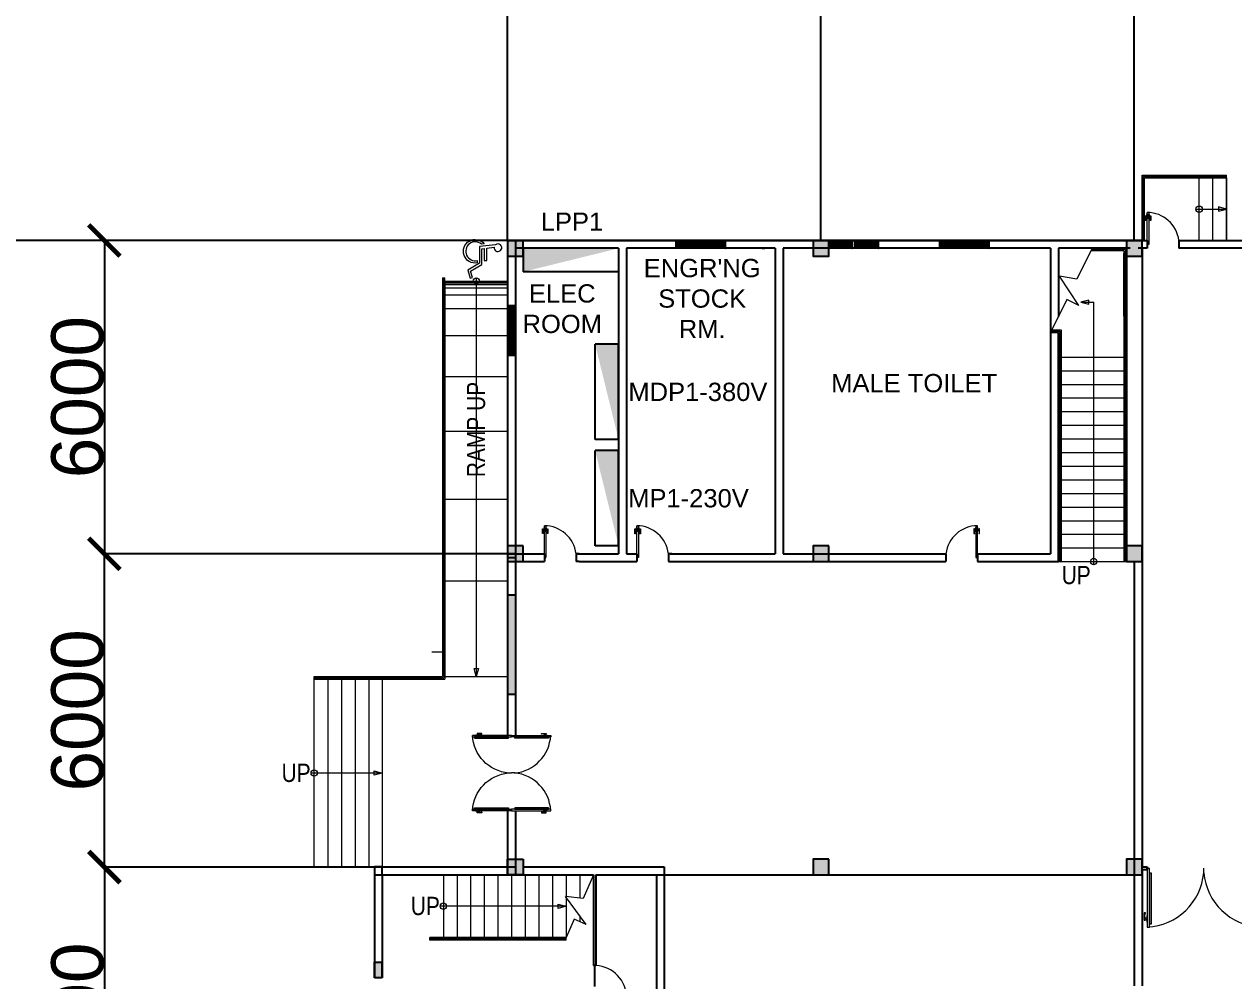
# Model space of a CAD drawing. Header units: millimetres. Extents: x 3339 to 2017737, y 4955 to 2748989.
# Drawn here: x 982197 to 1005365, y 1294329 to 1312652 of the extents above; entities that cross this region are included whole.
import ezdxf

# ---------------------------------------------------------------- set-up
doc = ezdxf.new("R2010")
doc.units = ezdxf.units.MM
doc.header["$LTSCALE"] = 30
for name, color, linetype, lineweight in [('A-DETL-GENF', 92, 'Continuous', 13), ('A-DOOR', 31, 'Continuous', 13), ('STAIR', 1, 'Continuous', 5), ('T-WAL', 4, 'Continuous', 5)]:
    doc.layers.add(name, color=color, linetype=linetype, lineweight=lineweight)
for name, color, linetype in [('DIM LINES', 7, 'Continuous'), ('TEXT', 7, 'Continuous'), ('window', 92, 'Continuous')]:
    doc.layers.add(name, color=color, linetype=linetype)
doc.styles.add('Arial Narrow', font='ARIALN.TTF', dxfattribs={"height": 200})
doc.styles.get("Standard").update_dxf_attribs({"font": 'arial.ttf'})
doc.dimstyles.new('GREEN', dxfattribs={"dimtxt": 1000, "dimasz": 600, "dimexe": 0.18, "dimexo": 0.0625, "dimgap": 0.09, "dimtad": 2, "dimdec": 0, "dimzin": 0, "dimdsep": 46, "dimtxsty": 'Standard', "dimblk": 'ARCHTICK', "dimcen": 0.09, "dimclrd": 3, "dimclre": 3, "dimclrt": 2, "dimadec": 0, "dimazin": 0, "dimtfac": 1, "dimtdec": 0, "dimtofl": 0, "dimtmove": 0, "dimatfit": 3, "dimfxl": 1, "dimtolj": 1, "dimtzin": 0, "dimarcsym": 0})
pattern_1 = [(45, (990403.13611, 1237541.24652), (-0.08838834765, 0.08838834765), [])]

# ---------------------------------------------------------------- blocks, each defined once
blk = doc.blocks.new('_ArchTick')
at = {"color": 0, "linetype": 'ByBlock', "const_width": 0.15}
blk.add_lwpolyline([(-0.5, -0.5), (0.5, 0.5)], dxfattribs=at)
blk = doc.blocks.new('*D781')
at = {"layer": 'Defpoints', "color": 0, "transparency": 16777216}
for p in [(974747, 1308509), (991457, 1308509), (991457, 1238709)]:
    blk.add_point(p, dxfattribs=at)
at = {"layer": 'DIM LINES', "color": 3, "linetype": 'ByBlock', "lineweight": -2, "transparency": 16777216}
for p, q in [((991457, 1308509), (974746, 1308509)), ((974747, 1238709), (974747, 1308509)), ((991457, 1238709), (974746, 1238709))]:
    blk.add_line(p, q, dxfattribs=at)
at = {"layer": 'DIM LINES', "color": 3, "lineweight": -2, "transparency": 16777216, "xscale": 600, "yscale": 600, "zscale": 600}
for p, rotation in [((974747, 1308509), 90), ((974747, 1238709), 270)]:
    blk.add_blockref('_ArchTick', p, dxfattribs=dict(at, rotation=rotation))
at = {"layer": 'DIM LINES', "color": 2, "transparency": 16777216, "insert": (974236, 1273609), "char_height": 1000, "attachment_point": 5, "rotation": 90}
blk.add_mtext('\\A1;69800', dxfattribs=at)
blk = doc.blocks.new('*D882')
at = {"layer": 'Defpoints', "color": 0, "transparency": 16777216}
for p in [(1081457, 1324539), (991457, 1308509), (1081457, 1301709)]:
    blk.add_point(p, dxfattribs=at)
at = {"layer": 'DIM LINES', "color": 3, "linetype": 'ByBlock', "lineweight": -2, "transparency": 16777216}
for p, q in [((991457, 1308509), (991457, 1324539)), ((991457, 1324539), (1081457, 1324539)), ((1081457, 1301709), (1081457, 1324539))]:
    blk.add_line(p, q, dxfattribs=at)
at = {"layer": 'DIM LINES', "color": 3, "lineweight": -2, "transparency": 16777216, "xscale": 600, "yscale": 600, "zscale": 600, "rotation": 180}
blk.add_blockref('_ArchTick', (991457, 1324539), dxfattribs=at)
at = {"layer": 'DIM LINES', "color": 3, "lineweight": -2, "transparency": 16777216, "xscale": 600, "yscale": 600, "zscale": 600}
blk.add_blockref('_ArchTick', (1081457, 1324539), dxfattribs=at)
at = {"layer": 'DIM LINES', "color": 2, "transparency": 16777216, "insert": (1036457, 1325050), "char_height": 1000, "attachment_point": 5}
blk.add_mtext('\\A1;90000', dxfattribs=at)
blk = doc.blocks.new('*D883')
at = {"layer": 'Defpoints', "color": 0, "transparency": 16777216}
for p in [(1035457, 1319497), (991457, 1308509), (1035457, 1289653)]:
    blk.add_point(p, dxfattribs=at)
at = {"layer": 'DIM LINES', "color": 3, "linetype": 'ByBlock', "lineweight": -2, "transparency": 16777216}
for p, q in [((991457, 1308509), (991457, 1319497)), ((991457, 1319497), (1035457, 1319497)), ((1035457, 1289654), (1035457, 1319497))]:
    blk.add_line(p, q, dxfattribs=at)
at = {"layer": 'DIM LINES', "color": 3, "lineweight": -2, "transparency": 16777216, "xscale": 600, "yscale": 600, "zscale": 600, "rotation": 180}
blk.add_blockref('_ArchTick', (991457, 1319497), dxfattribs=at)
at = {"layer": 'DIM LINES', "color": 3, "lineweight": -2, "transparency": 16777216, "xscale": 600, "yscale": 600, "zscale": 600}
blk.add_blockref('_ArchTick', (1035457, 1319497), dxfattribs=at)
at = {"layer": 'DIM LINES', "color": 2, "transparency": 16777216, "insert": (1013457, 1320008), "char_height": 1000, "attachment_point": 5}
blk.add_mtext('\\A1;44000', dxfattribs=at)
blk = doc.blocks.new('*D784')
at = {"layer": 'Defpoints', "color": 0, "transparency": 16777216}
for p in [(997457, 1316216), (991457, 1308509), (997457, 1308509)]:
    blk.add_point(p, dxfattribs=at)
at = {"layer": 'DIM LINES', "color": 3, "linetype": 'ByBlock', "lineweight": -2, "transparency": 16777216}
for p, q in [((991457, 1308509), (991457, 1316216)), ((991457, 1316216), (997457, 1316216)), ((997457, 1308509), (997457, 1316216))]:
    blk.add_line(p, q, dxfattribs=at)
at = {"layer": 'DIM LINES', "color": 3, "lineweight": -2, "transparency": 16777216, "xscale": 600, "yscale": 600, "zscale": 600, "rotation": 180}
blk.add_blockref('_ArchTick', (991457, 1316216), dxfattribs=at)
at = {"layer": 'DIM LINES', "color": 3, "lineweight": -2, "transparency": 16777216, "xscale": 600, "yscale": 600, "zscale": 600}
blk.add_blockref('_ArchTick', (997457, 1316216), dxfattribs=at)
at = {"layer": 'DIM LINES', "color": 2, "transparency": 16777216, "insert": (994457, 1316727), "char_height": 1000, "attachment_point": 5}
blk.add_mtext('\\A1;6000', dxfattribs=at)
blk = doc.blocks.new('*D785')
at = {"layer": 'Defpoints', "color": 0, "transparency": 16777216}
for p in [(1003457, 1316216), (997457, 1308509), (1003457, 1308509)]:
    blk.add_point(p, dxfattribs=at)
at = {"layer": 'DIM LINES', "color": 3, "linetype": 'ByBlock', "lineweight": -2, "transparency": 16777216}
for p, q in [((997457, 1308509), (997457, 1316216)), ((997457, 1316216), (1003457, 1316216)), ((1003457, 1308509), (1003457, 1316216))]:
    blk.add_line(p, q, dxfattribs=at)
at = {"layer": 'DIM LINES', "color": 3, "lineweight": -2, "transparency": 16777216, "xscale": 600, "yscale": 600, "zscale": 600, "rotation": 180}
blk.add_blockref('_ArchTick', (997457, 1316216), dxfattribs=at)
at = {"layer": 'DIM LINES', "color": 3, "lineweight": -2, "transparency": 16777216, "xscale": 600, "yscale": 600, "zscale": 600}
blk.add_blockref('_ArchTick', (1003457, 1316216), dxfattribs=at)
at = {"layer": 'DIM LINES', "color": 2, "transparency": 16777216, "insert": (1000457, 1316727), "char_height": 1000, "attachment_point": 5}
blk.add_mtext('\\A1;6000', dxfattribs=at)
blk = doc.blocks.new('*D786')
at = {"layer": 'Defpoints', "color": 0, "transparency": 16777216}
for p in [(1009457, 1316216), (1003457, 1308509), (1009457, 1308509)]:
    blk.add_point(p, dxfattribs=at)
at = {"layer": 'DIM LINES', "color": 3, "linetype": 'ByBlock', "lineweight": -2, "transparency": 16777216}
for p, q in [((1003457, 1308509), (1003457, 1316216)), ((1003457, 1316216), (1009457, 1316216)), ((1009457, 1308509), (1009457, 1316216))]:
    blk.add_line(p, q, dxfattribs=at)
at = {"layer": 'DIM LINES', "color": 3, "lineweight": -2, "transparency": 16777216, "xscale": 600, "yscale": 600, "zscale": 600, "rotation": 180}
blk.add_blockref('_ArchTick', (1003457, 1316216), dxfattribs=at)
at = {"layer": 'DIM LINES', "color": 3, "lineweight": -2, "transparency": 16777216, "xscale": 600, "yscale": 600, "zscale": 600}
blk.add_blockref('_ArchTick', (1009457, 1316216), dxfattribs=at)
at = {"layer": 'DIM LINES', "color": 2, "transparency": 16777216, "insert": (1006457, 1316727), "char_height": 1000, "attachment_point": 5}
blk.add_mtext('\\A1;6000', dxfattribs=at)
blk = doc.blocks.new('*D889')
at = {"layer": 'Defpoints', "color": 0, "transparency": 16777216}
for p in [(979444, 1308509), (991457, 1308509), (991457, 1284709)]:
    blk.add_point(p, dxfattribs=at)
at = {"layer": 'DIM LINES', "color": 3, "linetype": 'ByBlock', "lineweight": -2, "transparency": 16777216}
for p, q in [((991457, 1308509), (979444, 1308509)), ((979444, 1284709), (979444, 1308509)), ((991457, 1284709), (979444, 1284709))]:
    blk.add_line(p, q, dxfattribs=at)
at = {"layer": 'DIM LINES', "color": 3, "lineweight": -2, "transparency": 16777216, "xscale": 600, "yscale": 600, "zscale": 600}
for p, rotation in [((979444, 1308509), 90), ((979444, 1284709), 270)]:
    blk.add_blockref('_ArchTick', p, dxfattribs=dict(at, rotation=rotation))
at = {"layer": 'DIM LINES', "color": 2, "transparency": 16777216, "insert": (978933, 1296609), "char_height": 1000, "attachment_point": 5, "rotation": 90}
blk.add_mtext('\\A1;23800', dxfattribs=at)
blk = doc.blocks.new('*D821')
at = {"layer": 'Defpoints', "color": 0, "transparency": 16777216}
for p in [(991457, 1308509), (983733, 1302509), (991457, 1302509)]:
    blk.add_point(p, dxfattribs=at)
at = {"layer": 'DIM LINES', "color": 3, "linetype": 'ByBlock', "lineweight": -2, "transparency": 16777216}
for p, q in [((991457, 1308509), (983733, 1308509)), ((983733, 1308509), (983733, 1302509)), ((991457, 1302509), (983733, 1302509))]:
    blk.add_line(p, q, dxfattribs=at)
at = {"layer": 'DIM LINES', "color": 3, "lineweight": -2, "transparency": 16777216, "xscale": 600, "yscale": 600, "zscale": 600}
for p, rotation in [((983733, 1308509), 90), ((983733, 1302509), 270)]:
    blk.add_blockref('_ArchTick', p, dxfattribs=dict(at, rotation=rotation))
at = {"layer": 'DIM LINES', "color": 2, "transparency": 16777216, "insert": (983222, 1305509), "char_height": 1000, "attachment_point": 5, "rotation": 90}
blk.add_mtext('\\A1;6000', dxfattribs=at)
blk = doc.blocks.new('*D822')
at = {"layer": 'Defpoints', "color": 0, "transparency": 16777216}
for p in [(991607, 1302509), (983732, 1296509), (991607, 1296509)]:
    blk.add_point(p, dxfattribs=at)
at = {"layer": 'DIM LINES', "color": 3, "linetype": 'ByBlock', "lineweight": -2, "transparency": 16777216}
for p, q in [((991607, 1302509), (983732, 1302509)), ((983732, 1302509), (983732, 1296509)), ((991607, 1296509), (983732, 1296509))]:
    blk.add_line(p, q, dxfattribs=at)
at = {"layer": 'DIM LINES', "color": 3, "lineweight": -2, "transparency": 16777216, "xscale": 600, "yscale": 600, "zscale": 600}
for p, rotation in [((983732, 1302509), 90), ((983732, 1296509), 270)]:
    blk.add_blockref('_ArchTick', p, dxfattribs=dict(at, rotation=rotation))
at = {"layer": 'DIM LINES', "color": 2, "transparency": 16777216, "insert": (983222, 1299509), "char_height": 1000, "attachment_point": 5, "rotation": 90}
blk.add_mtext('\\A1;6000', dxfattribs=at)
blk = doc.blocks.new('*D823')
at = {"layer": 'Defpoints', "color": 0, "transparency": 16777216}
for p in [(991607, 1296509), (983733, 1290509), (991607, 1290509)]:
    blk.add_point(p, dxfattribs=at)
at = {"layer": 'DIM LINES', "color": 3, "linetype": 'ByBlock', "lineweight": -2, "transparency": 16777216}
for p, q in [((991607, 1296509), (983732, 1296509)), ((983733, 1296509), (983733, 1290509)), ((991607, 1290509), (983732, 1290509))]:
    blk.add_line(p, q, dxfattribs=at)
at = {"layer": 'DIM LINES', "color": 3, "lineweight": -2, "transparency": 16777216, "xscale": 600, "yscale": 600, "zscale": 600}
for p, rotation in [((983733, 1296509), 90), ((983733, 1290509), 270)]:
    blk.add_blockref('_ArchTick', p, dxfattribs=dict(at, rotation=rotation))
at = {"layer": 'DIM LINES', "color": 2, "transparency": 16777216, "insert": (983222, 1293509), "char_height": 1000, "attachment_point": 5, "rotation": 90}
blk.add_mtext('\\A1;6000', dxfattribs=at)
blk = doc.blocks.new('poste w line 2')
h = blk.add_hatch(color=2)
h.dxf.hatch_style = 1
h.paths.add_polyline_path([(1353, 47318), (1053, 47318), (1053, 47018), (1353, 47018)])
at = {"color": 0}
for p, q in [((1053, 47168), (1053, 47318)), ((1053, 47318), (1353, 47318)), ((1353, 47318), (1353, 47018)), ((1053, 47018), (1053, 47168)), ((1353, 47018), (1053, 47018))]:
    blk.add_line(p, q, dxfattribs=at)
blk = doc.blocks.new('slash')
at = {"layer": 'STAIR'}
for p, q in [((2543, 11669), (2695, 12018)), ((2309, 11772), (2708, 11231)), ((2173, 10818), (2370, 11270))]:
    blk.add_line(p, q, dxfattribs=at)
for points in [[(2309, 11772), (2543, 11669)], [(2370, 11270), (2708, 11231)]]:
    blk.add_lwpolyline(points, dxfattribs=at)
blk = doc.blocks.new('double door no base 0.5')
at = {"color": 0}
for p, q in [((62065, 59903), (62095, 59903)), ((63478, 59903), (63508, 59903))]:
    blk.add_line(p, q, dxfattribs=at)
at = {"layer": 'A-DETL-GENF'}
for p, q in [((62095, 59843), (62095, 59193)), ((62118, 59843), (62095, 59843)), ((62118, 59193), (62118, 59843)), ((63456, 59193), (63456, 59843)), ((63456, 59843), (63478, 59843)), ((63478, 59843), (63478, 59193)), ((62036, 59324), (62027, 59332)), ((62027, 59332), (62027, 59271)), ((62042, 59332), (62027, 59332)), ((62036, 59271), (62036, 59324)), ((62036, 59324), (62042, 59324)), ((62042, 59324), (62042, 59332)), ((63532, 59324), (63532, 59332)), ((63532, 59332), (63546, 59332)), ((63538, 59324), (63532, 59324)), ((63538, 59324), (63546, 59332)), ((63538, 59271), (63538, 59324)), ((63546, 59332), (63546, 59271)), ((62027, 59271), (62036, 59271)), ((62037, 59271), (62027, 59271)), ((62027, 59271), (62027, 59242)), ((62027, 59242), (62037, 59242)), ((62037, 59242), (62037, 59271)), ((62037, 59268), (62037, 59244)), ((62061, 59268), (62037, 59268)), ((62037, 59244), (62061, 59244)), ((62065, 59299), (62061, 59294)), ((62061, 59294), (62061, 59218)), ((62061, 59244), (62061, 59268)), ((62061, 59218), (62065, 59214)), ((62065, 59214), (62065, 59299)), ((62095, 59193), (62118, 59193)), ((63478, 59193), (63456, 59193)), ((63508, 59214), (63508, 59299)), ((63508, 59299), (63513, 59294)), ((63513, 59218), (63508, 59214)), ((63513, 59294), (63513, 59218)), ((63513, 59244), (63513, 59268)), ((63513, 59268), (63537, 59268)), ((63537, 59244), (63513, 59244)), ((63537, 59271), (63546, 59271)), ((63537, 59242), (63537, 59271)), ((63537, 59268), (63537, 59244)), ((63546, 59242), (63537, 59242)), ((63546, 59271), (63538, 59271)), ((63546, 59271), (63546, 59242))]:
    blk.add_line(p, q, dxfattribs=at)
at = {"layer": 'A-DOOR', "lineweight": 18}
for p, q in [((62065, 59903), (62065, 59153)), ((62065, 59903), (62095, 59903)), ((62095, 59153), (62095, 59903)), ((63478, 59153), (63478, 59903)), ((63508, 59903), (63478, 59903)), ((63508, 59903), (63508, 59153)), ((62065, 59153), (62095, 59153)), ((63508, 59153), (63478, 59153))]:
    blk.add_line(p, q, dxfattribs=at)
at = {"layer": 'A-DOOR'}
blk.add_line((62787, 59847), (62787, 59903), dxfattribs=at)
for centre, start, end in [((62030, 59913), 272.6963, 355.0387), ((63544, 59913), 184.9613, 267.3037)]:
    blk.add_arc(centre, 760, start, end, dxfattribs=at)

msp = doc.modelspace()

# ---------------------------------------------------------------- hatches: boundary and pattern name
h = msp.add_hatch(color=2)
h.dxf.hatch_style = 1
h.paths.add_polyline_path([(991756.627, 1308509.357), (991456.627, 1308509.357), (991456.627, 1308209.357), (991756.627, 1308209.357)])
at = {"true_color": 0xf8d731}
h = msp.add_hatch(color=40, dxfattribs=at)
h.dxf.hatch_style = 1
h.paths.add_polyline_path([(991756.627, 1308359.177), (991756.627, 1307909.177), (993581.627, 1308359.177)])
h = msp.add_hatch(color=2)
h.dxf.hatch_style = 1
h.paths.add_polyline_path([(997606.627, 1308509.357), (997306.627, 1308509.357), (997306.627, 1308209.357), (997606.627, 1308209.357)])
h = msp.add_hatch(color=2)
h.dxf.hatch_style = 1
h.paths.add_polyline_path([(1003606.627, 1308509.357), (1003306.627, 1308509.357), (1003306.627, 1308209.357), (1003606.627, 1308209.357)])
h = msp.add_hatch(color=40, dxfattribs=at)
h.dxf.hatch_style = 1
h.paths.add_polyline_path([(993581.627, 1306521.758), (993131.627, 1306521.758), (993581.627, 1304696.758)])
h = msp.add_hatch(color=40, dxfattribs=at)
h.dxf.hatch_style = 1
h.paths.add_polyline_path([(993581.627, 1304484.177), (993131.627, 1304484.177), (993581.627, 1302659.177)])
h = msp.add_hatch(color=2)
h.dxf.hatch_style = 1
h.paths.add_polyline_path([(991756.627, 1302659.357), (991456.627, 1302659.357), (991456.627, 1302359.357), (991756.627, 1302359.357)])
h = msp.add_hatch(color=2)
h.dxf.hatch_style = 1
h.paths.add_polyline_path([(997606.627, 1302659.357), (997306.627, 1302659.357), (997306.627, 1302359.357), (997606.627, 1302359.357)])
h = msp.add_hatch(color=2)
h.dxf.hatch_style = 1
h.paths.add_polyline_path([(1003606.627, 1302659.357), (1003306.627, 1302659.357), (1003306.627, 1302359.357), (1003606.627, 1302359.357)])
h = msp.add_hatch(color=2)
h.dxf.hatch_style = 1
h.paths.add_polyline_path([(997606.627, 1296659.357), (997306.627, 1296659.357), (997306.627, 1296359.357), (997606.627, 1296359.357)])
h = msp.add_hatch(color=2)
h.dxf.hatch_style = 1
h.paths.add_polyline_path([(1003606.627, 1296659.357), (1003306.627, 1296659.357), (1003306.627, 1296359.357), (1003606.627, 1296359.357)])
at = {"layer": 'window'}
h = msp.add_hatch(dxfattribs=at)
h.set_pattern_fill('ANSI31', color=256)
h.set_pattern_definition([(45, (990603.13611, 1237541.06652), (-0.08838834765, 0.08838834765), [])])
h.paths.add_polyline_path([(995631.627, 1308509.177), (994681.627, 1308509.177), (994681.627, 1308359.177), (995631.627, 1308359.177)])
h = msp.add_hatch(dxfattribs=at)
h.set_pattern_fill('ANSI31', color=256)
h.set_pattern_definition(pattern_1)
h.paths.add_polyline_path([(998056.627, 1308509.357), (997606.627, 1308509.357), (997606.627, 1308359.357), (998056.627, 1308359.357)])
h = msp.add_hatch(dxfattribs=at)
h.set_pattern_fill('ANSI31', color=256)
h.set_pattern_definition(pattern_1)
h.paths.add_polyline_path([(998556.627, 1308509.357), (998106.627, 1308509.357), (998106.627, 1308359.357), (998556.627, 1308359.357)])
h = msp.add_hatch(dxfattribs=at)
h.set_pattern_fill('ANSI31', color=256)
h.set_pattern_definition([(45, (995653.13613, 1237541.24652), (-0.08838834765, 0.08838834765), [])])
h.paths.add_polyline_path([(1000681.627, 1308509.357), (999731.627, 1308509.357), (999731.627, 1308359.357), (1000681.627, 1308359.357)])
h = msp.add_hatch(dxfattribs=at)
h.set_pattern_fill('ANSI31', color=256, angle=90)
h.set_pattern_definition([(135, (1062424.73781, 1302230.86665), (-0.08838834765, -0.08838834765), [])])
h.paths.add_polyline_path([(991456.627, 1307259.357), (991456.627, 1306309.357), (991606.627, 1306309.357), (991606.627, 1307259.357)])
h = msp.add_hatch(color=256, dxfattribs=at)
h.dxf.hatch_style = 1
h.paths.add_polyline_path([(991605.007, 1301720.107), (991456.627, 1301720.107), (991456.627, 1299820.107), (991605.007, 1299820.107)])
h = msp.add_hatch(color=256, dxfattribs=at)
h.dxf.hatch_style = 1
h.paths.add_polyline_path([(989056.627, 1247889.357), (988906.627, 1247889.357), (988906.627, 1247589.357), (989056.627, 1247589.357)])
h.paths.add_polyline_path([(989056.627, 1294689.357), (988906.627, 1294689.357), (988906.627, 1294389.357), (989056.627, 1294389.357)])

# ---------------------------------------------------------------- linework, layer by layer
for p, q in [((1003456.627, 1308509.357), (991456.627, 1308509.357)), ((991456.627, 1308509.357), (991456.627, 1299030.857)), ((991606.627, 1308509.357), (991606.627, 1299030.857)), ((993381.627, 1308359.357), (991606.627, 1308359.357)), ((993581.627, 1308359.177), (991756.627, 1308359.177)), ((991756.627, 1308359.177), (991756.627, 1307909.177)), ((993581.627, 1308359.177), (993581.627, 1307909.177)), ((996531.627, 1308359.177), (993731.627, 1308359.177)), ((996381.627, 1308359.357), (996331.627, 1308359.357)), ((996331.627, 1308359.357), (996381.627, 1308359.357)), ((996581.627, 1308359.357), (996531.627, 1308359.357)), ((996581.627, 1308359.357), (996581.627, 1302509.177)), ((1001381.627, 1308359.357), (996731.627, 1308359.357)), ((996731.627, 1308359.357), (996731.627, 1302509.177)), ((997456.627, 1308509.357), (997606.627, 1308509.357)), ((997606.627, 1308509.357), (997606.627, 1308359.357)), ((998556.627, 1308359.357), (997606.627, 1308359.357)), ((1001856.627, 1308359.357), (1001381.627, 1308359.357)), ((1003381.627, 1308359.357), (1002006.627, 1308359.357)), ((1003306.627, 1308434.357), (1003306.627, 1302359.357)), ((1003706.627, 1308359.357), (1003531.627, 1308359.357)), ((1003606.627, 1308359.357), (1003606.627, 1308509.357)), ((1003606.627, 1308509.357), (1003706.627, 1308509.357)), ((1003706.627, 1308509.357), (1003706.627, 1308359.357)), ((1004312.503, 1308509.357), (1004312.503, 1308359.357)), ((1034450.751, 1308359.357), (1004312.503, 1308359.357)), ((993581.627, 1307909.177), (991756.627, 1307909.177)), ((1002006.627, 1302359.357), (1002006.627, 1306748.246)), ((993131.627, 1304696.758), (993131.627, 1306521.758)), ((993581.627, 1306521.758), (993131.627, 1306521.758)), ((993581.627, 1304696.758), (993581.627, 1306521.758)), ((993581.627, 1304696.758), (993131.627, 1304696.758)), ((993131.627, 1302659.177), (993131.627, 1304484.177)), ((993581.627, 1304484.177), (993131.627, 1304484.177)), ((993581.627, 1302659.177), (993581.627, 1304484.177)), ((992827.877, 1302509.357), (992766.253, 1302509.357)), ((992766.253, 1302509.357), (992766.253, 1302359.357)), ((993581.627, 1302659.177), (993131.627, 1302659.177)), ((994599.127, 1302509.177), (994537.503, 1302509.177)), ((994537.503, 1302509.177), (994537.503, 1302359.177)), ((999789.127, 1302509.357), (999850.751, 1302509.357)), ((999850.751, 1302509.357), (999850.751, 1302359.357)), ((992827.877, 1302359.357), (992766.253, 1302359.357)), ((994537.503, 1302359.177), (994537.503, 1302359.177)), ((999789.127, 1302359.357), (999850.751, 1302359.357)), ((991456.627, 1297587.857), (991456.627, 1296359.357)), ((991606.627, 1297587.857), (991606.627, 1296359.357)), ((989056.627, 1296509.357), (988906.627, 1296509.357)), ((988906.627, 1296509.357), (988906.627, 1296359.357)), ((989056.627, 1296359.357), (989056.627, 1296509.357)), ((988906.627, 1296359.357), (989056.627, 1296359.357)), ((989964.96, 1296359.357), (993098.294, 1296359.357)), ((994306.627, 1296359.357), (1003306.627, 1296359.357))]:
    msp.add_line(p, q)
at = {"color": 0}
for p, q in [((991456.627, 1308509.357), (1003706.627, 1308509.357)), ((991456.627, 1308509.357), (991456.627, 1302509.357)), ((991456.627, 1308509.357), (991456.627, 1299030.857)), ((991456.627, 1308509.357), (991456.627, 1308209.357)), ((991456.627, 1308509.357), (996256.627, 1308509.357)), ((991456.627, 1308509.357), (1001456.627, 1308509.357)), ((991456.627, 1308509.357), (993456.627, 1308509.357)), ((991456.627, 1308509.357), (997456.627, 1308509.357)), ((991456.627, 1308509.357), (991456.627, 1299030.857)), ((991456.627, 1308509.357), (994456.627, 1308509.357)), ((993581.627, 1308359.177), (993581.627, 1302509.177)), ((993731.627, 1308359.177), (993731.627, 1302509.177)), ((1001856.627, 1308359.357), (1001856.627, 1302509.357)), ((1002006.627, 1308359.357), (1002006.627, 1307052.728)), ((1003306.627, 1308434.357), (1003306.627, 1302359.357)), ((1003606.627, 1308359.357), (1003606.627, 1296509.357)), ((1004312.503, 1308509.357), (1013406.627, 1308509.357)), ((991456.627, 1308209.357), (991606.627, 1308209.357)), ((1002006.627, 1306748.246), (1002006.627, 1302359.357)), ((991456.627, 1302509.357), (992160.377, 1302509.357)), ((991456.627, 1302509.357), (991456.627, 1299030.857)), ((991606.627, 1302509.357), (991606.627, 1302359.357)), ((992160.377, 1302509.357), (992160.377, 1302359.357)), ((992160.377, 1302509.357), (992160.377, 1302359.357)), ((992160.377, 1302509.357), (992160.377, 1302359.357)), ((992799.377, 1302509.357), (993581.627, 1302509.177)), ((993731.627, 1302509.177), (993931.627, 1302509.177)), ((993931.627, 1302509.177), (993931.627, 1302359.177)), ((993931.627, 1302509.177), (993931.627, 1302359.177)), ((993931.627, 1302509.177), (993931.627, 1302359.177)), ((994570.627, 1302509.177), (996531.627, 1302509.177)), ((996331.627, 1302509.357), (996381.627, 1302509.357)), ((996531.627, 1302509.357), (996581.627, 1302509.357)), ((996731.627, 1302509.357), (999817.627, 1302509.357)), ((1000456.627, 1302509.357), (1001856.627, 1302509.357)), ((1000456.627, 1302509.357), (1000456.627, 1302359.357)), ((1000456.627, 1302509.357), (1000456.627, 1302359.357)), ((1000456.627, 1302509.357), (1000456.627, 1302359.357)), ((991456.627, 1302434.357), (991606.627, 1302434.357)), ((991456.627, 1302359.357), (992160.377, 1302359.357)), ((992160.377, 1302434.357), (992190.377, 1302434.357)), ((992827.877, 1302359.177), (993931.627, 1302359.177)), ((994537.503, 1302359.177), (999789.127, 1302359.357)), ((1000456.627, 1302359.357), (1002006.627, 1302359.357)), ((1003456.627, 1302359.357), (1003456.627, 1296459.357)), ((991456.627, 1297587.857), (991456.627, 1296359.357)), ((991456.627, 1297587.857), (991456.627, 1296509.357)), ((991456.627, 1297587.857), (991456.627, 1296509.357)), ((988906.627, 1296509.357), (991456.627, 1296509.357)), ((988906.627, 1296509.357), (988906.627, 1294389.357)), ((991456.627, 1296359.357), (991456.627, 1296509.357)), ((991456.627, 1296509.357), (991456.627, 1296359.357)), ((991456.627, 1296509.357), (991456.627, 1296359.357)), ((991756.627, 1296509.357), (994456.627, 1296509.357)), ((994456.627, 1296509.357), (994456.627, 1293909.357)), ((1003606.627, 1296509.357), (1003706.627, 1296509.357)), ((1003706.627, 1296459.357), (1003706.627, 1296509.357)), ((1003706.627, 1296509.357), (1003706.627, 1296459.357)), ((989056.627, 1296359.357), (991456.627, 1296359.357)), ((989056.627, 1296359.357), (989056.627, 1294389.357)), ((991456.627, 1296359.357), (993098.294, 1296359.357)), ((991756.627, 1296359.357), (993098.294, 1296359.357)), ((993098.294, 1296359.357), (993098.294, 1294619.345)), ((993148.294, 1296359.357), (994306.627, 1296359.357)), ((993148.294, 1296359.357), (994306.627, 1296359.357)), ((993148.294, 1296359.357), (993148.294, 1294619.345)), ((994306.627, 1296359.357), (994306.627, 1293909.357)), ((994456.627, 1296359.357), (994456.627, 1293759.357)), ((1003456.627, 1296459.357), (1003456.627, 1294230.977)), ((1003606.627, 1296459.357), (1003606.627, 1294232.102)), ((1003606.627, 1296459.357), (1003706.627, 1296459.357)), ((1003606.627, 1296459.357), (1003706.627, 1296459.357)), ((993148.294, 1294619.345), (993098.294, 1294619.345)), ((993123.294, 1294619.345), (993123.294, 1294219.345))]:
    msp.add_line(p, q, dxfattribs=at)
for points in [[(991756.627, 1308509.357), (991456.627, 1308509.357), (991456.627, 1308209.357), (991756.627, 1308209.357), (991756.627, 1308509.357)], [(997606.627, 1308509.357), (997306.627, 1308509.357), (997306.627, 1308209.357), (997606.627, 1308209.357), (997606.627, 1308509.357)], [(1003606.627, 1308509.357), (1003306.627, 1308509.357), (1003306.627, 1308209.357), (1003606.627, 1308209.357), (1003606.627, 1308509.357)], [(991756.627, 1302659.357), (991456.627, 1302659.357), (991456.627, 1302359.357), (991756.627, 1302359.357), (991756.627, 1302659.357)], [(997606.627, 1302659.357), (997306.627, 1302659.357), (997306.627, 1302359.357), (997606.627, 1302359.357), (997606.627, 1302659.357)], [(1003606.627, 1302659.357), (1003306.627, 1302659.357), (1003306.627, 1302359.357), (1003606.627, 1302359.357), (1003606.627, 1302659.357)], [(997606.627, 1296659.357), (997306.627, 1296659.357), (997306.627, 1296359.357), (997606.627, 1296359.357), (997606.627, 1296659.357)], [(1003606.627, 1296659.357), (1003306.627, 1296659.357), (1003306.627, 1296359.357), (1003606.627, 1296359.357), (1003606.627, 1296659.357)]]:
    msp.add_lwpolyline(points, close=True)
at = {"layer": 'A-DETL-GENF'}
for p, q in [((1003668.527, 1308955.57), (1003668.527, 1308984.145)), ((1003668.527, 1308984.145), (1003678.052, 1308984.145)), ((1003678.052, 1308984.145), (1003678.052, 1308955.57)), ((1003678.052, 1308957.951), (1003678.052, 1308981.764)), ((1003678.052, 1308981.764), (1003701.864, 1308981.764)), ((1003701.864, 1309007.957), (1003706.627, 1309012.72)), ((1003701.864, 1308931.757), (1003701.864, 1309007.957)), ((1003701.864, 1308981.764), (1003701.864, 1308957.951)), ((1003706.627, 1309012.72), (1003706.627, 1308926.995)), ((1003736.627, 1309012.72), (1003741.389, 1309007.957)), ((1003736.627, 1308926.995), (1003736.627, 1309012.72)), ((1003741.389, 1309007.957), (1003741.389, 1308931.757)), ((1003741.389, 1308957.951), (1003741.389, 1308981.764)), ((1003741.389, 1308981.764), (1003765.202, 1308981.764)), ((1003765.202, 1308955.57), (1003765.202, 1308984.145)), ((1003765.202, 1308984.145), (1003774.727, 1308984.145)), ((1003765.202, 1308981.764), (1003765.202, 1308957.951)), ((1003774.727, 1308984.145), (1003774.727, 1308955.57)), ((1003668.527, 1308893.765), (1003668.527, 1308955.57)), ((1003668.527, 1308955.57), (1003677.112, 1308955.57)), ((1003678.052, 1308955.57), (1003668.527, 1308955.57)), ((1003677.112, 1308902.655), (1003668.527, 1308894.07)), ((1003682.898, 1308893.765), (1003668.527, 1308893.765)), ((1003677.112, 1308955.57), (1003677.112, 1308902.655)), ((1003677.112, 1308902.655), (1003682.898, 1308902.655)), ((1003701.864, 1308957.951), (1003678.052, 1308957.951)), ((1003682.898, 1308902.655), (1003682.898, 1308893.765)), ((1003706.627, 1308926.995), (1003701.864, 1308931.757)), ((1003741.389, 1308931.757), (1003736.627, 1308926.995)), ((1003765.202, 1308957.951), (1003741.389, 1308957.951)), ((1003760.356, 1308893.765), (1003760.356, 1308902.655)), ((1003760.356, 1308902.655), (1003766.142, 1308902.655)), ((1003774.727, 1308893.765), (1003760.356, 1308893.765)), ((1003774.727, 1308955.57), (1003765.202, 1308955.57)), ((1003766.142, 1308902.655), (1003766.142, 1308955.57)), ((1003766.142, 1308955.57), (1003774.727, 1308955.57)), ((1003766.142, 1308902.655), (1003774.727, 1308894.07)), ((1003774.727, 1308955.57), (1003774.727, 1308893.765)), ((992122.277, 1302955.57), (992122.277, 1302984.145)), ((992122.277, 1302984.145), (992131.802, 1302984.145)), ((992122.277, 1302893.765), (992122.277, 1302955.57)), ((992122.277, 1302955.57), (992130.862, 1302955.57)), ((992131.802, 1302955.57), (992122.277, 1302955.57)), ((992130.862, 1302955.57), (992130.862, 1302902.655)), ((992131.802, 1302984.145), (992131.802, 1302955.57)), ((992131.802, 1302957.951), (992131.802, 1302981.764)), ((992131.802, 1302981.764), (992155.614, 1302981.764)), ((992155.614, 1302957.951), (992131.802, 1302957.951)), ((992155.614, 1303007.957), (992160.377, 1303012.72)), ((992155.614, 1302931.757), (992155.614, 1303007.957)), ((992155.614, 1302981.764), (992155.614, 1302957.951)), ((992160.377, 1303012.72), (992160.377, 1302926.995)), ((992190.377, 1303012.72), (992195.139, 1303007.957)), ((992190.377, 1302926.995), (992190.377, 1303012.72)), ((992195.139, 1303007.957), (992195.139, 1302931.757)), ((992195.139, 1302957.951), (992195.139, 1302981.764)), ((992195.139, 1302981.764), (992218.952, 1302981.764)), ((992218.952, 1302957.951), (992195.139, 1302957.951)), ((992218.952, 1302955.57), (992218.952, 1302984.145)), ((992218.952, 1302984.145), (992228.477, 1302984.145)), ((992218.952, 1302981.764), (992218.952, 1302957.951)), ((992228.477, 1302955.57), (992218.952, 1302955.57)), ((992219.892, 1302902.655), (992219.892, 1302955.57)), ((992219.892, 1302955.57), (992228.477, 1302955.57)), ((992228.477, 1302984.145), (992228.477, 1302955.57)), ((992228.477, 1302955.57), (992228.477, 1302893.765)), ((993893.527, 1302955.39), (993893.527, 1302983.965)), ((993893.527, 1302983.965), (993903.052, 1302983.965)), ((993893.527, 1302893.585), (993893.527, 1302955.39)), ((993893.527, 1302955.39), (993902.112, 1302955.39)), ((993903.052, 1302955.39), (993893.527, 1302955.39)), ((993902.112, 1302955.39), (993902.112, 1302902.475)), ((993903.052, 1302983.965), (993903.052, 1302955.39)), ((993903.052, 1302957.771), (993903.052, 1302981.584)), ((993903.052, 1302981.584), (993926.864, 1302981.584)), ((993926.864, 1302957.771), (993903.052, 1302957.771)), ((993926.864, 1303007.777), (993931.627, 1303012.54)), ((993926.864, 1302931.577), (993926.864, 1303007.777)), ((993926.864, 1302981.584), (993926.864, 1302957.771)), ((993931.627, 1303012.54), (993931.627, 1302926.815)), ((993961.627, 1303012.54), (993966.389, 1303007.777)), ((993961.627, 1302926.815), (993961.627, 1303012.54)), ((993966.389, 1303007.777), (993966.389, 1302931.577)), ((993966.389, 1302957.771), (993966.389, 1302981.584)), ((993966.389, 1302981.584), (993990.202, 1302981.584)), ((993990.202, 1302957.771), (993966.389, 1302957.771)), ((993990.202, 1302955.39), (993990.202, 1302983.965)), ((993990.202, 1302983.965), (993999.727, 1302983.965)), ((993990.202, 1302981.584), (993990.202, 1302957.771)), ((993999.727, 1302955.39), (993990.202, 1302955.39)), ((993991.142, 1302902.475), (993991.142, 1302955.39)), ((993991.142, 1302955.39), (993999.727, 1302955.39)), ((993999.727, 1302983.965), (993999.727, 1302955.39)), ((993999.727, 1302955.39), (993999.727, 1302893.585)), ((1000398.052, 1302984.145), (1000388.527, 1302984.145)), ((1000388.527, 1302984.145), (1000388.527, 1302955.57)), ((1000397.112, 1302955.57), (1000388.527, 1302955.57)), ((1000388.527, 1302955.57), (1000388.527, 1302893.765)), ((1000388.527, 1302955.57), (1000398.052, 1302955.57)), ((1000397.112, 1302902.655), (1000397.112, 1302955.57)), ((1000398.052, 1302955.57), (1000398.052, 1302984.145)), ((1000421.864, 1302981.764), (1000398.052, 1302981.764)), ((1000398.052, 1302981.764), (1000398.052, 1302957.951)), ((1000398.052, 1302957.951), (1000421.864, 1302957.951)), ((1000426.627, 1303012.72), (1000421.864, 1303007.957)), ((1000421.864, 1303007.957), (1000421.864, 1302931.757)), ((1000421.864, 1302957.951), (1000421.864, 1302981.764)), ((1000426.627, 1302926.995), (1000426.627, 1303012.72)), ((1000456.627, 1303012.72), (1000456.627, 1302926.995)), ((1000461.389, 1303007.957), (1000456.627, 1303012.72)), ((1000461.389, 1302931.757), (1000461.389, 1303007.957)), ((1000485.202, 1302981.764), (1000461.389, 1302981.764)), ((1000461.389, 1302981.764), (1000461.389, 1302957.951)), ((1000461.389, 1302957.951), (1000485.202, 1302957.951)), ((1000494.727, 1302984.145), (1000485.202, 1302984.145)), ((1000485.202, 1302984.145), (1000485.202, 1302955.57)), ((1000485.202, 1302957.951), (1000485.202, 1302981.764)), ((1000485.202, 1302955.57), (1000494.727, 1302955.57)), ((1000494.727, 1302955.57), (1000486.142, 1302955.57)), ((1000486.142, 1302955.57), (1000486.142, 1302902.655)), ((1000494.727, 1302955.57), (1000494.727, 1302984.145)), ((1000494.727, 1302893.765), (1000494.727, 1302955.57)), ((992130.862, 1302902.655), (992122.277, 1302894.07)), ((992136.648, 1302893.765), (992122.277, 1302893.765)), ((992130.862, 1302902.655), (992136.648, 1302902.655)), ((992136.648, 1302902.655), (992136.648, 1302893.765)), ((992160.377, 1302926.995), (992155.614, 1302931.757)), ((992195.139, 1302931.757), (992190.377, 1302926.995)), ((992214.106, 1302893.765), (992214.106, 1302902.655)), ((992214.106, 1302902.655), (992219.892, 1302902.655)), ((992228.477, 1302893.765), (992214.106, 1302893.765)), ((992219.892, 1302902.655), (992228.477, 1302894.07)), ((993902.112, 1302902.475), (993893.527, 1302893.89)), ((993907.898, 1302893.585), (993893.527, 1302893.585)), ((993902.112, 1302902.475), (993907.898, 1302902.475)), ((993907.898, 1302902.475), (993907.898, 1302893.585)), ((993931.627, 1302926.815), (993926.864, 1302931.577)), ((993966.389, 1302931.577), (993961.627, 1302926.815)), ((993985.356, 1302893.585), (993985.356, 1302902.475)), ((993985.356, 1302902.475), (993991.142, 1302902.475)), ((993999.727, 1302893.585), (993985.356, 1302893.585)), ((993991.142, 1302902.475), (993999.727, 1302893.89)), ((1000397.112, 1302902.655), (1000388.527, 1302894.07)), ((1000388.527, 1302893.765), (1000402.898, 1302893.765)), ((1000402.898, 1302902.655), (1000397.112, 1302902.655)), ((1000402.898, 1302893.765), (1000402.898, 1302902.655)), ((1000421.864, 1302931.757), (1000426.627, 1302926.995)), ((1000456.627, 1302926.995), (1000461.389, 1302931.757)), ((1000486.142, 1302902.655), (1000480.356, 1302902.655)), ((1000480.356, 1302902.655), (1000480.356, 1302893.765)), ((1000480.356, 1302893.765), (1000494.727, 1302893.765)), ((1000486.142, 1302902.655), (1000494.727, 1302894.07)), ((1003751.627, 1296393.299), (1003751.627, 1295419.049)), ((1003785.377, 1296393.299), (1003751.627, 1296393.299)), ((1003785.377, 1295419.049), (1003785.377, 1296393.299)), ((1003649.477, 1295628.184), (1003649.477, 1295535.476)), ((1003671.033, 1295628.184), (1003649.477, 1295628.184)), ((1003662.355, 1295614.848), (1003649.477, 1295627.726)), ((1003662.355, 1295535.476), (1003662.355, 1295614.848)), ((1003662.355, 1295614.848), (1003671.033, 1295614.848)), ((1003671.033, 1295614.848), (1003671.033, 1295628.184)), ((1003706.627, 1295578.339), (1003699.483, 1295571.195)), ((1003699.483, 1295571.195), (1003699.483, 1295456.895)), ((1003706.627, 1295449.751), (1003706.627, 1295578.339)), ((1003649.477, 1295535.476), (1003662.355, 1295535.476)), ((1003663.764, 1295535.476), (1003649.477, 1295535.476)), ((1003649.477, 1295535.476), (1003649.477, 1295492.614)), ((1003649.477, 1295492.614), (1003663.764, 1295492.614)), ((1003663.764, 1295492.614), (1003663.764, 1295535.476)), ((1003663.764, 1295531.904), (1003663.764, 1295496.186)), ((1003699.483, 1295531.904), (1003663.764, 1295531.904)), ((1003663.764, 1295496.186), (1003699.483, 1295496.186)), ((1003699.483, 1295496.186), (1003699.483, 1295531.904)), ((1003699.483, 1295456.895), (1003706.627, 1295449.751)), ((1003751.627, 1295419.049), (1003785.377, 1295419.049))]:
    msp.add_line(p, q, dxfattribs=at)
at = {"layer": 'A-DOOR', "lineweight": 18}
for p, q in [((1003706.627, 1308434.357), (1003706.627, 1309044.857)), ((1003706.627, 1309044.857), (1003736.627, 1309044.857)), ((1003736.627, 1309044.857), (1003736.627, 1308434.357)), ((1003736.627, 1308434.357), (1003706.627, 1308434.357)), ((992160.377, 1302434.357), (992160.377, 1303044.857)), ((992160.377, 1303044.857), (992190.377, 1303044.857)), ((992190.377, 1303044.857), (992190.377, 1302434.357)), ((993931.627, 1302434.177), (993931.627, 1303044.677)), ((993931.627, 1303044.677), (993961.627, 1303044.677)), ((993961.627, 1303044.677), (993961.627, 1302434.177)), ((1000456.627, 1303044.857), (1000426.627, 1303044.857)), ((1000426.627, 1303044.857), (1000426.627, 1302434.357)), ((1000456.627, 1302434.357), (1000456.627, 1303044.857)), ((992160.377, 1302434.357), (992160.377, 1302509.357)), ((993931.627, 1302434.177), (993931.627, 1302509.177)), ((1000456.627, 1302434.357), (1000456.627, 1302509.357)), ((992190.377, 1302434.357), (992160.377, 1302434.357)), ((993961.627, 1302434.177), (993931.627, 1302434.177)), ((1000426.627, 1302434.357), (1000456.627, 1302434.357)), ((1003706.627, 1296484.357), (1003706.627, 1295359.357)), ((1003706.627, 1296484.357), (1003751.627, 1296484.357)), ((1003751.627, 1295359.357), (1003751.627, 1296484.357)), ((1003706.627, 1295359.357), (1003751.627, 1295359.357))]:
    msp.add_line(p, q, dxfattribs=at)
at = {"layer": 'A-DOOR'}
msp.add_line((1004788.877, 1296399.649), (1004788.877, 1296484.357), dxfattribs=at)
for centre, radius, start, end in [((1003706.627, 1308434.357), 610.5, 7.05662, 90), ((992160.377, 1302434.357), 610.5, 7.05662, 90), ((993931.627, 1302434.177), 610.5, 7.05662, 90), ((1000456.627, 1302434.357), 610.5, 90, 172.94338), ((1003652.991, 1296498.253), 1140.158, 272.6963499, 355.038693), ((1005924.763, 1296498.253), 1140.158, 184.961307, 267.3036501), ((993123.294, 1294009.357), 610.5, 0, 87.6530792)]:
    msp.add_arc(centre, radius, start, end, dxfattribs=at)
at = {"layer": 'STAIR', "color": 244, "linetype": 'ByBlock', "true_color": 0x991b1e}
for p, q in [((1004701.071, 1308509.357), (1004701.071, 1309709.357)), ((1004962.182, 1308509.357), (1004962.182, 1309709.357)), ((1005223.294, 1308509.357), (1005223.294, 1309759.357)), ((1002056.627, 1302359.357), (1003306.627, 1302359.357)), ((988795.516, 1297709.357), (988795.516, 1296509.357)), ((993098.294, 1296359.357), (989964.96, 1296359.357)), ((990226.071, 1296359.357), (990226.071, 1295159.357)), ((990487.182, 1296359.357), (990487.182, 1295159.357)), ((990748.294, 1296359.357), (990748.294, 1295159.357)), ((991009.405, 1296359.357), (991009.405, 1295159.357)), ((991270.516, 1296359.357), (991270.516, 1295159.357)), ((991531.627, 1296359.357), (991531.627, 1295159.357)), ((991792.738, 1296359.357), (991792.738, 1295159.357)), ((992053.849, 1296359.357), (992053.849, 1295159.357)), ((992314.96, 1296359.357), (992314.96, 1295159.357)), ((992576.071, 1296359.357), (992576.071, 1295944.657)), ((992837.182, 1296359.357), (992837.182, 1295914.82)), ((992576.071, 1295928.904), (992576.071, 1295159.357)), ((992837.182, 1295575.602), (992837.182, 1295460.41)), ((992576.071, 1295159.357), (989964.96, 1295159.357)), ((992576.071, 1295134.357), (989964.96, 1295134.357)), ((992576.071, 1295109.357), (989964.96, 1295109.357))]:
    msp.add_line(p, q, dxfattribs=at)
at = {"layer": 'STAIR'}
for p, q in [((1005223.294, 1309709.357), (1005223.294, 1308509.357)), ((1002650.326, 1308359.357), (1002359.564, 1307769.147)), ((1003256.627, 1308309.357), (1002625.694, 1308309.357)), ((1003281.627, 1308334.357), (1002638.01, 1308334.357)), ((1003306.627, 1308359.357), (1002650.326, 1308359.357)), ((1002396.834, 1307265.164), (1002023.492, 1307823.746)), ((990256.627, 1307698.941), (990256.627, 1307796.857)), ((990256.627, 1307601.024), (990256.627, 1307731.58)), ((990256.627, 1307666.302), (990256.627, 1307731.58)), ((990256.627, 1307715.26), (991456.627, 1307715.26)), ((990256.627, 1307698.941), (991456.627, 1307698.941)), ((990256.627, 1307666.302), (991456.627, 1307666.302)), ((990256.627, 1307601.024), (991456.627, 1307601.024)), ((1002167.049, 1307378.365), (1001856.627, 1306748.246)), ((1003306.627, 1302359.357), (1003456.627, 1302359.357)), ((1003306.627, 1302359.26), (1003306.627, 1302359.357)), ((990206.627, 1300620.978), (990003.216, 1300620.978)), ((987751.071, 1296509.357), (987751.071, 1300159.357)), ((987751.071, 1300159.357), (990206.627, 1300159.357)), ((987751.071, 1300134.357), (990231.627, 1300134.357)), ((987751.071, 1300109.357), (990256.627, 1300109.357)), ((993098.294, 1296359.357), (992901.632, 1295907.455)), ((992727.8, 1295508.012), (992576.071, 1295159.357)), ((989964.96, 1295109.357), (989964.96, 1295159.357)), ((992576.071, 1295109.357), (992576.071, 1295159.357))]:
    msp.add_line(p, q, dxfattribs=at)
at = {"layer": 'STAIR', "color": 1}
for p, q in [((1004640.692, 1309109.357), (1005223.294, 1309109.357)), ((1005223.294, 1309109.357), (1005069.896, 1309151.322)), ((1005069.896, 1309151.322), (1005069.896, 1309070.558)), ((1005069.896, 1309070.558), (1005223.294, 1309109.357)), ((990856.627, 1307791.959), (990856.627, 1300159.357)), ((1002586.379, 1307368.991), (1002432.98, 1307330.191)), ((1002586.379, 1307288.226), (1002586.379, 1307368.991)), ((1002432.98, 1307330.191), (1002681.627, 1307330.191)), ((1002432.98, 1307330.191), (1002586.379, 1307288.226)), ((1002681.627, 1302298.978), (1002681.627, 1307330.191)), ((990856.627, 1300159.357), (990814.662, 1300312.755)), ((990814.662, 1300312.755), (990895.427, 1300312.755)), ((990895.427, 1300312.755), (990856.627, 1300159.357)), ((988903.229, 1298267.393), (988903.229, 1298348.157)), ((988903.229, 1298348.157), (989056.627, 1298309.357)), ((989056.627, 1298309.357), (987690.692, 1298309.357)), ((989056.627, 1298309.357), (988903.229, 1298267.393)), ((992422.673, 1295717.393), (992422.673, 1295798.157)), ((992422.673, 1295798.157), (992576.071, 1295759.357)), ((992576.071, 1295759.357), (990165.692, 1295759.357)), ((992576.071, 1295759.357), (992422.673, 1295717.393))]:
    msp.add_line(p, q, dxfattribs=at)
at = {"layer": 'STAIR', "color": 0, "linetype": 'ByBlock'}
for points in [[(991009.633, 1308447.452), (990953.079, 1308440.607, 1.607748101), (990875.129, 1308124.771), (990875.129, 1308078.895, -1.729757262)], [(990965.175, 1308351.367), (991010.199, 1308356.817), (991010.199, 1308123.588), (991055.222, 1308123.588), (991055.222, 1308362.267), (991198.163, 1308379.569, 4.985504912), (991226.203, 1308428.315), (990920.152, 1308391.269), (990920.152, 1308072.89), (990691.724, 1307943.002), (990739.421, 1307787.88), (990782.456, 1307801.112), (990745.373, 1307921.715), (990965.175, 1308046.699)]]:
    msp.add_lwpolyline(points, format="xyb", close=True, dxfattribs=at)
at = {"layer": 'STAIR'}
for points in [[(1002359.564, 1307769.147), (1002023.492, 1307823.746)], [(1002396.834, 1307265.164), (1002167.049, 1307378.365)]]:
    msp.add_lwpolyline(points, dxfattribs=at)
at = {"layer": 'STAIR', "color": 1}
for centre in [(1004701.071, 1309109.357), (990856.627, 1307731.58), (1002681.627, 1302359.357), (987751.071, 1298309.357), (990226.071, 1295759.357)]:
    msp.add_circle(centre, 60.379, dxfattribs=at)
at = {"layer": 'T-WAL', "color": 244, "linetype": 'ByBlock', "true_color": 0x991b1e}
for p, q in [((1003606.627, 1309759.357), (1005223.294, 1309759.357)), ((1003606.627, 1308509.357), (1003606.627, 1309759.357)), ((1003631.627, 1309734.357), (1005223.294, 1309734.357)), ((1003631.627, 1308509.357), (1003631.627, 1309734.357)), ((1003656.627, 1309709.357), (1005223.294, 1309709.357)), ((1003656.627, 1308509.357), (1003656.627, 1309709.357)), ((1003256.627, 1308309.357), (1003256.627, 1302359.357)), ((1003281.627, 1308334.357), (1003281.627, 1302359.357)), ((1003306.627, 1308434.357), (1003306.627, 1302359.357)), ((1003606.627, 1308509.357), (1003656.627, 1308509.357)), ((1003256.627, 1307059.357), (1003256.627, 1308259.357)), ((990206.627, 1307796.857), (990206.627, 1300159.357)), ((990206.627, 1307796.857), (990256.627, 1307796.857)), ((990231.627, 1307796.857), (990231.627, 1300134.357)), ((990256.627, 1307731.58), (990256.627, 1300109.357)), ((990256.627, 1307731.58), (991456.627, 1307731.58)), ((1003256.627, 1307601.024), (1003256.627, 1306401.024)), ((990256.627, 1307470.469), (991456.627, 1307470.469)), ((990256.627, 1307209.357), (991456.627, 1307209.357)), ((990256.627, 1306687.135), (991456.627, 1306687.135)), ((1001856.627, 1306748.246), (1002006.627, 1306748.246)), ((1001868.943, 1306773.246), (1002031.627, 1306773.246)), ((1001881.259, 1306798.246), (1002056.627, 1306798.246)), ((1002006.627, 1306748.246), (1002006.627, 1302359.357)), ((1002031.627, 1306773.246), (1002031.627, 1302359.357)), ((1002056.627, 1306798.246), (1002056.627, 1302359.357)), ((1002056.627, 1306276.024), (1003256.627, 1306276.024)), ((1002056.627, 1306014.913), (1003256.627, 1306014.913)), ((990256.627, 1305903.802), (991456.627, 1305903.802)), ((1002056.627, 1305753.802), (1003256.627, 1305753.802)), ((1002056.627, 1305492.691), (1003256.627, 1305492.691)), ((1002056.627, 1305231.58), (1003256.627, 1305231.58)), ((990256.627, 1304859.357), (991456.627, 1304859.357)), ((1002056.627, 1304970.469), (1003256.627, 1304970.469)), ((1002056.627, 1304709.357), (1003256.627, 1304709.357)), ((1002056.627, 1304448.246), (1003256.627, 1304448.246)), ((1002056.627, 1304187.135), (1003256.627, 1304187.135)), ((1002056.627, 1303926.024), (1003256.627, 1303926.024)), ((1002056.627, 1303664.913), (1003256.627, 1303664.913)), ((990256.627, 1303553.802), (991456.627, 1303553.802)), ((1002056.627, 1303403.802), (1003256.627, 1303403.802)), ((1002056.627, 1303142.691), (1003256.627, 1303142.691)), ((1002056.627, 1302881.58), (1003256.627, 1302881.58)), ((1002056.627, 1302620.469), (1003256.627, 1302620.469)), ((1002006.627, 1302359.357), (1002056.627, 1302359.357)), ((990256.627, 1301987.135), (991456.627, 1301987.135)), ((988012.182, 1300109.357), (988012.182, 1296509.357)), ((988273.294, 1300109.357), (988273.294, 1296509.357)), ((988534.405, 1300109.357), (988534.405, 1296509.357)), ((988795.516, 1300109.357), (988795.516, 1296509.357)), ((989056.627, 1300109.357), (989056.627, 1296509.357)), ((990256.627, 1300159.357), (991456.627, 1300159.357)), ((988273.294, 1297709.357), (988273.294, 1296509.357)), ((988534.405, 1297709.357), (988534.405, 1296509.357)), ((989056.627, 1297759.357), (989056.627, 1296509.357)), ((989056.627, 1296509.357), (987751.071, 1296509.357))]:
    msp.add_line(p, q, dxfattribs=at)
at = {"layer": 'window'}
for p, q in [((994681.627, 1308359.177), (994681.627, 1308509.177)), ((995631.627, 1308359.177), (995631.627, 1308509.177)), ((997606.627, 1308359.357), (997606.627, 1308509.357)), ((998056.627, 1308359.357), (998056.627, 1308509.357)), ((998106.627, 1308359.357), (998106.627, 1308509.357)), ((998556.627, 1308359.357), (998556.627, 1308509.357)), ((999731.627, 1308359.357), (999731.627, 1308509.357)), ((1000681.627, 1308359.357), (1000681.627, 1308509.357)), ((991606.627, 1307259.357), (991456.627, 1307259.357)), ((991606.627, 1307259.357), (991456.627, 1307259.357)), ((991606.627, 1306309.357), (991456.627, 1306309.357)), ((991456.627, 1301720.107), (991605.007, 1301720.107)), ((991456.627, 1299820.107), (991605.007, 1299820.107)), ((988906.627, 1294389.357), (988906.627, 1294689.357)), ((988906.627, 1294689.357), (989056.627, 1294689.357)), ((989056.627, 1294389.357), (989056.627, 1294689.357)), ((989056.627, 1294389.357), (988906.627, 1294389.357))]:
    msp.add_line(p, q, dxfattribs=at)

# ---------------------------------------------------------------- block references
at = {"color": 0, "xscale": -1, "rotation": 270.0004165749342}
msp.add_blockref('double door no base 0.5', (931628.856, 1235522.151), dxfattribs=at)
at = {"color": 0, "rotation": 89.99958342506585}
msp.add_blockref('double door no base 0.5', (1051434.398, 1235522.151), dxfattribs=at)
at = {"color": 0}
msp.add_blockref('poste w line 2', (990403.136, 1249341.247), dxfattribs=at)
at = {"layer": 'STAIR', "color": 0, "rotation": 179.9999999999972}
msp.add_blockref('slash', (995271.229, 1307177.468), dxfattribs=at)

# ---------------------------------------------------------------- texts
at = {"layer": 'STAIR', "color": 1, "insert": (990675.652, 1303975.658), "char_height": 350, "attachment_point": 1, "rotation": 90, "style": 'Arial Narrow'}
msp.add_mtext_dynamic_manual_height_columns('RAMP UP', width=2734.67667, gutter_width=1011.132, heights=[253.4], dxfattribs=at)
at = {"layer": 'STAIR', "color": 1, "char_height": 350, "attachment_point": 1, "style": 'Arial Narrow'}
for insert in [(1002068.008, 1302276.29), (987127.215, 1298487.819), (989602.215, 1295937.819)]:
    msp.add_mtext_dynamic_manual_height_columns('UP', width=800.09192, gutter_width=1, heights=[136.329], dxfattribs=dict(at, insert=insert))
at = {"layer": 'TEXT', "color": 40, "true_color": 0xf8d731, "char_height": 350, "attachment_point": 1}
for s, width, insert in [('\\pxqc;LPP1', 837.91337, (992270.198, 1309045.014)), ('\\pxqc;MDP1-380V', 2594.30328, (993803.403, 1305784.974)), ('\\pxqc;MP1-230V', 2234.38746, (993803.403, 1303747.394))]:
    msp.add_mtext_dynamic_manual_height_columns(s, width=width, gutter_width=0, heights=[0], dxfattribs=dict(at, insert=insert))
at = {"layer": 'TEXT', "char_height": 350, "attachment_point": 1}
for s, width, heights, insert in [("\\pxqc;ENGR'NG\\PSTOCK\\PRM.", 2302.67066, [1780.111], (994031.309, 1308156.046)), ('\\pxqc;ELEC\\PROOM', 1750.13195, [1455.291], (991627.821, 1307670.137)), ('\\pxqc;MALE TOILET', 3404.82886, [1406.025], (997540.139, 1305952.484))]:
    msp.add_mtext_dynamic_manual_height_columns(s, width=width, gutter_width=0, heights=heights, dxfattribs=dict(at, insert=insert))

# ---------------------------------------------------------------- dimensions: what is measured, and where the dimension line sits
at = {"layer": 'DIM LINES', "color": 0}
for base, p1, p2, picture, middle in [((1081456.627, 1324539.298), (991456.627, 1308509.357), (1081456.627, 1301709.357), '*D882', (1036456.627, 1325049.961)), ((1035456.627, 1319496.948), (991456.627, 1308509.357), (1035456.627, 1289653.482), '*D883', (1013456.627, 1320007.611)), ((997456.627, 1316215.99), (991456.627, 1308509.357), (997456.627, 1308509.357), '*D784', (994456.627, 1316726.652)), ((1003456.627, 1316215.99), (997456.627, 1308509.357), (1003456.627, 1308509.357), '*D785', (1000456.627, 1316726.652)), ((1009456.627, 1316216.17), (1003456.627, 1308509.357), (1009456.627, 1308509.357), '*D786', (1006456.627, 1316726.832))]:
    dim = msp.add_linear_dim(base=base, p1=p1, p2=p2, dimstyle='GREEN', dxfattribs=at)
    dim.commit()
    dim.dimension.update_dxf_attribs({"geometry": picture, "text_midpoint": middle})
for base, p1, p2, picture, middle in [((974746.596, 1308509.357), (991456.627, 1238709.357), (991456.627, 1308509.357), '*D781', (974235.933, 1273609.357)), ((979444.253, 1308509.357), (991456.627, 1284709.357), (991456.627, 1308509.357), '*D889', (978933.249, 1296609.357)), ((983732.883, 1302509.357), (991456.627, 1308509.357), (991456.627, 1302509.357), '*D821', (983222.22, 1305509.357)), ((983732.323, 1296509.357), (991606.627, 1302509.357), (991606.627, 1296509.357), '*D822', (983221.66, 1299509.357)), ((983732.503, 1290509.357), (991606.627, 1296509.357), (991606.627, 1290509.357), '*D823', (983221.84, 1293509.357))]:
    dim = msp.add_linear_dim(base=base, p1=p1, p2=p2, angle=90, dimstyle='GREEN', dxfattribs=at)
    dim.commit()
    dim.dimension.update_dxf_attribs({"geometry": picture, "text_midpoint": middle})

doc.saveas('drawing.dxf')
